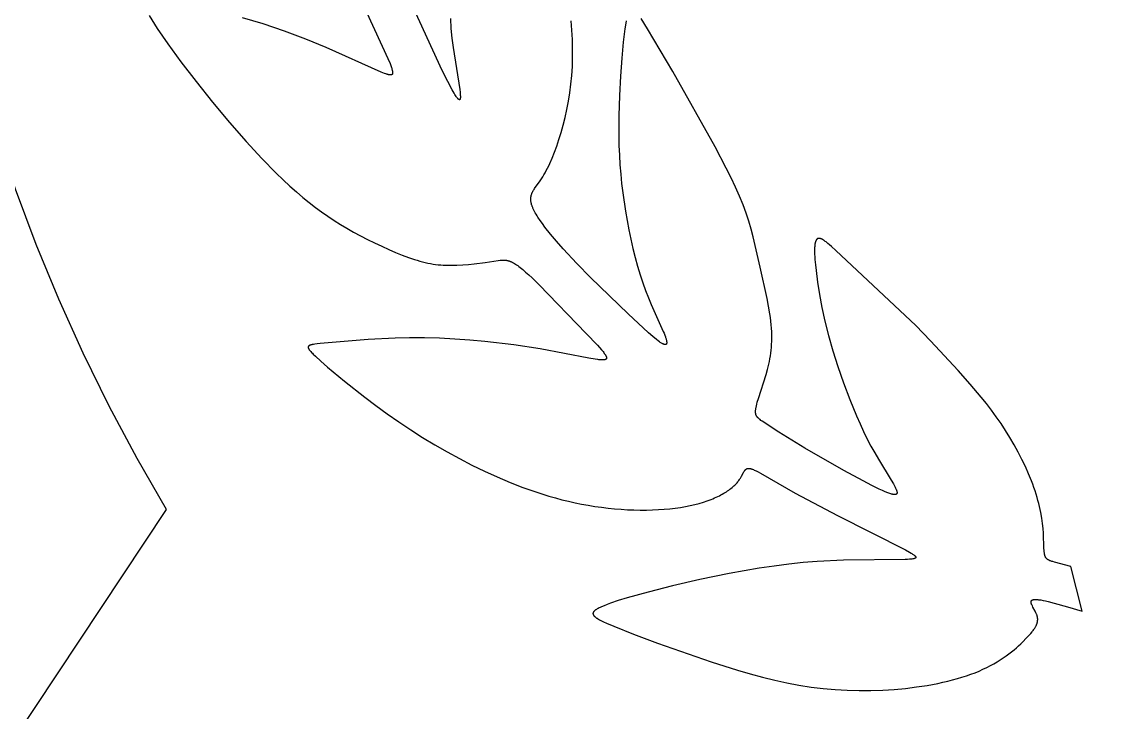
# Model space of a CAD drawing. Extents: x 6637 to 7139, y -93 to 119.
# Drawn here: x 6937.3 to 6990.7, y -54.3 to -20.5 of the extents above; entities that cross this region are included whole.
import ezdxf

# ---------------------------------------------------------------- set-up
doc = ezdxf.new("R2010")
doc.units = 0
doc.header["$MEASUREMENT"] = 0
doc.layers.add('MAKE2D$VISIBLE$CURVES', color=7, linetype='CONTINUOUS')

msp = doc.modelspace()

# ---------------------------------------------------------------- linework, layer by layer
at = {"layer": 'MAKE2D$VISIBLE$CURVES', "color": 7}
for points in [[(7009.298, -28.578), (6987.595, -81.597), (6985.098, -80.53), (6982.634, -79.388), (6980.206, -78.172), (6977.815, -76.884), (6975.465, -75.524), (6949.646, -92.588), (6938.469, -81.353), (6927.262, -70.146), (6944.389, -44.378), (6942.945, -41.863), (6941.582, -39.303), (6940.303, -36.7), (6939.108, -34.057), (6937.999, -31.378), (6936.977, -28.663), (6936.043, -25.918), (6935.197, -23.143), (6934.442, -20.343), (6904.101, -14.231), (6904.101, 1.617), (6904.06, 17.465)], [(6953.468, -18.368), (6955.247, -22.261), (6955.349, -22.506), (6955.388, -22.609), (6955.42, -22.699), (6955.433, -22.739), (6955.445, -22.777), (6955.455, -22.812), (6955.463, -22.844), (6955.466, -22.859), (6955.469, -22.873), (6955.472, -22.887), (6955.474, -22.9), (6955.475, -22.913), (6955.477, -22.925), (6955.478, -22.936), (6955.478, -22.947), (6955.478, -22.952), (6955.478, -22.957), (6955.478, -22.962), (6955.478, -22.967), (6955.478, -22.972), (6955.477, -22.976), (6955.477, -22.98), (6955.476, -22.985), (6955.476, -22.989), (6955.475, -22.993), (6955.474, -22.997), (6955.473, -23), (6955.472, -23.004), (6955.471, -23.008), (6955.47, -23.009), (6955.47, -23.011), (6955.469, -23.013), (6955.468, -23.014), (6955.468, -23.016), (6955.467, -23.017), (6955.466, -23.019), (6955.465, -23.02), (6955.465, -23.022), (6955.464, -23.023), (6955.463, -23.025), (6955.462, -23.026), (6955.461, -23.027), (6955.46, -23.029), (6955.459, -23.03), (6955.458, -23.031), (6955.457, -23.033), (6955.456, -23.034), (6955.455, -23.035), (6955.454, -23.036), (6955.453, -23.037), (6955.452, -23.038), (6955.451, -23.04), (6955.45, -23.041), (6955.449, -23.042), (6955.448, -23.043), (6955.447, -23.044), (6955.445, -23.045), (6955.444, -23.046), (6955.443, -23.046), (6955.442, -23.047), (6955.44, -23.048), (6955.439, -23.049), (6955.438, -23.05), (6955.436, -23.051), (6955.435, -23.051), (6955.434, -23.052), (6955.432, -23.053), (6955.431, -23.054), (6955.429, -23.054), (6955.428, -23.055), (6955.426, -23.056), (6955.423, -23.057), (6955.42, -23.058), (6955.417, -23.059), (6955.414, -23.06), (6955.41, -23.061), (6955.407, -23.061), (6955.403, -23.062), (6955.399, -23.063), (6955.396, -23.063), (6955.392, -23.064), (6955.388, -23.064), (6955.384, -23.064), (6955.38, -23.064), (6955.376, -23.065), (6955.372, -23.065), (6955.363, -23.065), (6955.354, -23.064), (6955.345, -23.064), (6955.335, -23.063), (6955.326, -23.061), (6955.315, -23.06), (6955.305, -23.058), (6955.294, -23.056), (6955.282, -23.053), (6955.258, -23.048), (6955.233, -23.041), (6955.206, -23.033), (6955.177, -23.024), (6955.146, -23.013), (6955.079, -22.989), (6955.005, -22.959), (6954.922, -22.925), (6952.226, -21.723), (6951.218, -21.309), (6950.171, -20.914), (6949.648, -20.734), (6949.13, -20.567), (6948.117, -20.266)], [(6958.31, -20.306), (6958.339, -20.786), (6958.384, -21.261), (6958.441, -21.725), (6958.767, -23.783), (6958.783, -23.906), (6958.794, -24.014), (6958.797, -24.062), (6958.799, -24.105), (6958.8, -24.126), (6958.8, -24.145), (6958.8, -24.163), (6958.799, -24.18), (6958.798, -24.195), (6958.797, -24.203), (6958.796, -24.21), (6958.795, -24.217), (6958.794, -24.223), (6958.793, -24.229), (6958.792, -24.235), (6958.79, -24.24), (6958.789, -24.243), (6958.789, -24.246), (6958.788, -24.248), (6958.787, -24.25), (6958.786, -24.253), (6958.785, -24.255), (6958.784, -24.257), (6958.783, -24.259), (6958.782, -24.261), (6958.781, -24.263), (6958.78, -24.265), (6958.779, -24.266), (6958.778, -24.268), (6958.777, -24.27), (6958.776, -24.271), (6958.774, -24.272), (6958.773, -24.274), (6958.772, -24.275), (6958.77, -24.276), (6958.769, -24.277), (6958.768, -24.278), (6958.766, -24.279), (6958.765, -24.279), (6958.763, -24.28), (6958.762, -24.281), (6958.76, -24.281), (6958.759, -24.281), (6958.757, -24.282), (6958.755, -24.282), (6958.754, -24.282), (6958.752, -24.282), (6958.75, -24.282), (6958.748, -24.282), (6958.746, -24.281), (6958.745, -24.281), (6958.743, -24.281), (6958.741, -24.28), (6958.739, -24.279), (6958.737, -24.279), (6958.735, -24.278), (6958.733, -24.277), (6958.73, -24.276), (6958.728, -24.275), (6958.726, -24.273), (6958.724, -24.272), (6958.722, -24.271), (6958.719, -24.269), (6958.717, -24.267), (6958.715, -24.266), (6958.712, -24.264), (6958.707, -24.26), (6958.702, -24.256), (6958.697, -24.251), (6958.691, -24.246), (6958.686, -24.24), (6958.68, -24.234), (6958.674, -24.228), (6958.668, -24.221), (6958.655, -24.206), (6958.642, -24.189), (6958.628, -24.17), (6958.613, -24.15), (6958.598, -24.128), (6958.565, -24.079), (6958.529, -24.021), (6958.49, -23.957), (6958.402, -23.803), (6958.187, -23.395), (6957.913, -22.843), (6956.353, -19.471)], [(6943.535, -20.154), (6943.936, -20.782), (6944.457, -21.546), (6945.093, -22.426), (6945.834, -23.394), (6946.643, -24.403), (6947.478, -25.401), (6948.294, -26.335), (6949.058, -27.162), (6949.77, -27.886), (6950.109, -28.212), (6950.44, -28.517), (6950.762, -28.803), (6951.077, -29.071), (6951.386, -29.322), (6951.691, -29.558), (6951.995, -29.782), (6952.299, -29.994), (6952.606, -30.197), (6952.918, -30.393), (6953.236, -30.583), (6953.564, -30.768), (6953.901, -30.951), (6954.246, -31.129), (6954.595, -31.301), (6954.943, -31.466), (6955.286, -31.621), (6955.622, -31.765), (6955.945, -31.895), (6956.253, -32.01), (6956.543, -32.109), (6956.681, -32.153), (6956.817, -32.192), (6956.949, -32.228), (6957.079, -32.26), (6957.207, -32.288), (6957.334, -32.313), (6957.459, -32.335), (6957.585, -32.353), (6957.711, -32.368), (6957.837, -32.38), (6957.964, -32.389), (6958.093, -32.395), (6958.224, -32.399), (6958.358, -32.399), (6958.634, -32.394), (6958.918, -32.379), (6959.203, -32.357), (6959.485, -32.33), (6960.018, -32.265), (6960.66, -32.166), (6960.746, -32.154), (6960.787, -32.149), (6960.828, -32.146), (6960.868, -32.143), (6960.888, -32.143), (6960.907, -32.142), (6960.927, -32.142), (6960.947, -32.143), (6960.966, -32.144), (6960.986, -32.145), (6961.006, -32.147), (6961.025, -32.149), (6961.045, -32.151), (6961.065, -32.154), (6961.085, -32.158), (6961.105, -32.162), (6961.125, -32.167), (6961.145, -32.172), (6961.166, -32.178), (6961.187, -32.184), (6961.207, -32.191), (6961.229, -32.198), (6961.25, -32.207), (6961.272, -32.215), (6961.294, -32.225), (6961.316, -32.235), (6961.339, -32.246), (6961.362, -32.258), (6961.385, -32.27), (6961.409, -32.283), (6961.458, -32.311), (6961.508, -32.343), (6961.561, -32.378), (6961.616, -32.416), (6961.673, -32.458), (6961.733, -32.504), (6961.86, -32.607), (6962, -32.727), (6962.152, -32.864), (6962.316, -33.017), (6962.672, -33.361), (6964.974, -35.744), (6965.521, -36.321), (6965.718, -36.539), (6965.797, -36.632), (6965.831, -36.675), (6965.861, -36.715), (6965.888, -36.753), (6965.9, -36.77), (6965.911, -36.788), (6965.921, -36.804), (6965.93, -36.82), (6965.939, -36.836), (6965.942, -36.843), (6965.946, -36.85), (6965.949, -36.857), (6965.952, -36.864), (6965.955, -36.871), (6965.958, -36.878), (6965.96, -36.885), (6965.962, -36.891), (6965.964, -36.897), (6965.966, -36.903), (6965.967, -36.909), (6965.968, -36.912), (6965.968, -36.915), (6965.969, -36.918), (6965.969, -36.921), (6965.97, -36.924), (6965.97, -36.927), (6965.97, -36.929), (6965.97, -36.932), (6965.97, -36.935), (6965.971, -36.937), (6965.971, -36.94), (6965.97, -36.942), (6965.97, -36.945), (6965.97, -36.947), (6965.97, -36.95), (6965.97, -36.952), (6965.969, -36.955), (6965.969, -36.957), (6965.968, -36.959), (6965.968, -36.961), (6965.967, -36.964), (6965.966, -36.966), (6965.966, -36.968), (6965.965, -36.97), (6965.964, -36.972), (6965.963, -36.974), (6965.962, -36.976), (6965.961, -36.978), (6965.96, -36.98), (6965.959, -36.982), (6965.957, -36.984), (6965.956, -36.986), (6965.955, -36.988), (6965.953, -36.99), (6965.952, -36.991), (6965.95, -36.993), (6965.948, -36.995), (6965.947, -36.997), (6965.945, -36.998), (6965.943, -37), (6965.941, -37.001), (6965.939, -37.003), (6965.937, -37.004), (6965.935, -37.006), (6965.933, -37.007), (6965.931, -37.009), (6965.928, -37.01), (6965.926, -37.011), (6965.923, -37.013), (6965.921, -37.014), (6965.918, -37.015), (6965.916, -37.016), (6965.913, -37.017), (6965.91, -37.019), (6965.908, -37.02), (6965.905, -37.021), (6965.899, -37.023), (6965.892, -37.025), (6965.886, -37.027), (6965.879, -37.028), (6965.872, -37.03), (6965.865, -37.031), (6965.857, -37.033), (6965.849, -37.034), (6965.841, -37.035), (6965.824, -37.037), (6965.806, -37.038), (6965.787, -37.039), (6965.766, -37.039), (6965.745, -37.039), (6965.722, -37.038), (6965.699, -37.037), (6965.649, -37.034), (6965.594, -37.029), (6965.536, -37.022), (6965.406, -37.004), (6965.1, -36.952), (6962.714, -36.499), (6961.423, -36.303), (6960.007, -36.135), (6959.27, -36.068), (6958.525, -36.014), (6957.778, -35.976), (6957.036, -35.956), (6956.308, -35.956), (6955.601, -35.972), (6954.283, -36.04), (6951.916, -36.239), (6951.777, -36.253), (6951.657, -36.267), (6951.604, -36.274), (6951.556, -36.283), (6951.534, -36.287), (6951.513, -36.291), (6951.493, -36.296), (6951.474, -36.301), (6951.456, -36.306), (6951.448, -36.309), (6951.44, -36.312), (6951.432, -36.314), (6951.425, -36.317), (6951.418, -36.32), (6951.411, -36.323), (6951.405, -36.326), (6951.398, -36.329), (6951.392, -36.333), (6951.387, -36.336), (6951.384, -36.338), (6951.381, -36.339), (6951.379, -36.341), (6951.376, -36.343), (6951.374, -36.345), (6951.372, -36.346), (6951.369, -36.348), (6951.367, -36.35), (6951.365, -36.352), (6951.363, -36.354), (6951.361, -36.356), (6951.359, -36.358), (6951.357, -36.36), (6951.356, -36.362), (6951.354, -36.364), (6951.352, -36.366), (6951.351, -36.368), (6951.349, -36.37), (6951.348, -36.372), (6951.347, -36.374), (6951.345, -36.376), (6951.344, -36.378), (6951.343, -36.38), (6951.342, -36.383), (6951.341, -36.385), (6951.34, -36.387), (6951.339, -36.39), (6951.339, -36.392), (6951.338, -36.394), (6951.338, -36.397), (6951.337, -36.399), (6951.337, -36.401), (6951.336, -36.404), (6951.336, -36.406), (6951.336, -36.409), (6951.336, -36.412), (6951.336, -36.414), (6951.336, -36.417), (6951.336, -36.419), (6951.336, -36.422), (6951.336, -36.425), (6951.336, -36.428), (6951.337, -36.43), (6951.337, -36.433), (6951.338, -36.436), (6951.338, -36.439), (6951.339, -36.442), (6951.34, -36.445), (6951.341, -36.448), (6951.342, -36.451), (6951.342, -36.454), (6951.344, -36.457), (6951.346, -36.463), (6951.348, -36.469), (6951.351, -36.476), (6951.354, -36.482), (6951.358, -36.489), (6951.362, -36.496), (6951.366, -36.503), (6951.37, -36.51), (6951.375, -36.518), (6951.38, -36.525), (6951.39, -36.541), (6951.402, -36.557), (6951.415, -36.574), (6951.43, -36.591), (6951.462, -36.628), (6951.498, -36.668), (6951.54, -36.711), (6951.586, -36.757), (6951.691, -36.858), (6951.957, -37.102), (6952.289, -37.393), (6953.117, -38.085), (6954.114, -38.869), (6954.655, -39.275), (6955.214, -39.68), (6955.784, -40.076), (6956.363, -40.461), (6956.95, -40.834), (6957.546, -41.195), (6958.148, -41.542), (6958.756, -41.874), (6959.37, -42.192), (6959.989, -42.493), (6960.612, -42.776), (6961.239, -43.041), (6961.87, -43.286), (6962.504, -43.51), (6963.142, -43.711), (6963.461, -43.803), (6963.782, -43.889), (6964.103, -43.968), (6964.425, -44.041), (6964.748, -44.107), (6965.072, -44.166), (6965.395, -44.219), (6965.719, -44.264), (6966.042, -44.303), (6966.363, -44.335), (6966.683, -44.36), (6966.999, -44.379), (6967.311, -44.391), (6967.619, -44.397), (6967.922, -44.397), (6968.219, -44.391), (6968.51, -44.378), (6968.793, -44.36), (6969.068, -44.335), (6969.334, -44.305), (6969.591, -44.269), (6969.838, -44.227), (6970.074, -44.18), (6970.3, -44.128), (6970.514, -44.071), (6970.718, -44.01), (6970.911, -43.945), (6971.093, -43.877), (6971.18, -43.841), (6971.264, -43.805), (6971.346, -43.769), (6971.425, -43.731), (6971.502, -43.693), (6971.576, -43.655), (6971.647, -43.616), (6971.716, -43.577), (6971.782, -43.538), (6971.845, -43.498), (6971.906, -43.458), (6971.964, -43.418), (6972.019, -43.378), (6972.072, -43.337), (6972.123, -43.297), (6972.17, -43.257), (6972.216, -43.217), (6972.258, -43.177), (6972.298, -43.137), (6972.336, -43.097), (6972.37, -43.058), (6972.403, -43.019), (6972.433, -42.981), (6972.461, -42.943), (6972.487, -42.905), (6972.512, -42.868), (6972.534, -42.832), (6972.555, -42.797), (6972.594, -42.729), (6972.687, -42.552), (6972.701, -42.526), (6972.715, -42.503), (6972.722, -42.491), (6972.73, -42.481), (6972.737, -42.47), (6972.744, -42.46), (6972.751, -42.45), (6972.759, -42.441), (6972.767, -42.432), (6972.77, -42.428), (6972.774, -42.424), (6972.778, -42.42), (6972.782, -42.416), (6972.786, -42.412), (6972.79, -42.408), (6972.795, -42.405), (6972.799, -42.401), (6972.803, -42.398), (6972.808, -42.395), (6972.812, -42.392), (6972.816, -42.389), (6972.821, -42.386), (6972.826, -42.383), (6972.83, -42.38), (6972.835, -42.378), (6972.84, -42.376), (6972.845, -42.373), (6972.85, -42.371), (6972.855, -42.369), (6972.86, -42.368), (6972.865, -42.366), (6972.871, -42.364), (6972.876, -42.363), (6972.882, -42.362), (6972.887, -42.36), (6972.893, -42.359), (6972.899, -42.358), (6972.905, -42.358), (6972.911, -42.357), (6972.917, -42.357), (6972.923, -42.356), (6972.93, -42.356), (6972.936, -42.356), (6972.943, -42.356), (6972.95, -42.356), (6972.956, -42.357), (6972.963, -42.357), (6972.971, -42.358), (6972.978, -42.359), (6972.985, -42.36), (6972.993, -42.361), (6973.008, -42.364), (6973.024, -42.367), (6973.041, -42.371), (6973.058, -42.376), (6973.076, -42.381), (6973.094, -42.387), (6973.113, -42.393), (6973.132, -42.4), (6973.173, -42.416), (6973.216, -42.434), (6973.261, -42.454), (6973.309, -42.476), (6973.411, -42.527), (6973.523, -42.586), (6975.227, -43.562), (6977.289, -44.662), (6980.629, -46.355), (6980.831, -46.465), (6980.912, -46.512), (6980.948, -46.535), (6980.981, -46.556), (6981.011, -46.576), (6981.038, -46.595), (6981.05, -46.604), (6981.062, -46.613), (6981.072, -46.622), (6981.082, -46.63), (6981.091, -46.638), (6981.099, -46.646), (6981.103, -46.65), (6981.107, -46.654), (6981.11, -46.658), (6981.114, -46.662), (6981.117, -46.665), (6981.12, -46.669), (6981.122, -46.673), (6981.125, -46.676), (6981.127, -46.68), (6981.129, -46.683), (6981.13, -46.685), (6981.131, -46.686), (6981.132, -46.688), (6981.133, -46.69), (6981.134, -46.691), (6981.135, -46.693), (6981.135, -46.695), (6981.136, -46.696), (6981.137, -46.698), (6981.137, -46.699), (6981.138, -46.701), (6981.138, -46.702), (6981.138, -46.704), (6981.139, -46.705), (6981.139, -46.707), (6981.139, -46.709), (6981.14, -46.71), (6981.14, -46.711), (6981.14, -46.713), (6981.14, -46.714), (6981.14, -46.716), (6981.14, -46.717), (6981.14, -46.719), (6981.14, -46.72), (6981.14, -46.721), (6981.139, -46.723), (6981.139, -46.724), (6981.139, -46.726), (6981.138, -46.727), (6981.138, -46.728), (6981.138, -46.73), (6981.137, -46.731), (6981.136, -46.732), (6981.136, -46.733), (6981.135, -46.735), (6981.134, -46.736), (6981.134, -46.737), (6981.133, -46.738), (6981.132, -46.74), (6981.131, -46.741), (6981.13, -46.742), (6981.129, -46.743), (6981.128, -46.745), (6981.127, -46.746), (6981.126, -46.747), (6981.125, -46.748), (6981.123, -46.749), (6981.122, -46.75), (6981.121, -46.751), (6981.119, -46.753), (6981.118, -46.754), (6981.116, -46.755), (6981.115, -46.756), (6981.113, -46.757), (6981.111, -46.758), (6981.11, -46.759), (6981.106, -46.761), (6981.102, -46.763), (6981.098, -46.765), (6981.094, -46.767), (6981.09, -46.769), (6981.085, -46.771), (6981.08, -46.773), (6981.075, -46.774), (6981.07, -46.776), (6981.065, -46.778), (6981.053, -46.781), (6981.041, -46.784), (6981.028, -46.787), (6981.014, -46.79), (6981, -46.793), (6980.984, -46.796), (6980.951, -46.801), (6980.914, -46.805), (6980.873, -46.809), (6980.83, -46.812), (6980.732, -46.818), (6980.621, -46.823), (6977.588, -46.857), (6976.304, -46.922), (6975.619, -46.977), (6974.912, -47.049), (6974.188, -47.141), (6973.455, -47.25), (6971.984, -47.511), (6970.551, -47.808), (6969.207, -48.118), (6968.003, -48.421), (6966.976, -48.706), (6966.541, -48.84), (6966.165, -48.967), (6966, -49.027), (6965.852, -49.086), (6965.72, -49.142), (6965.661, -49.169), (6965.606, -49.196), (6965.556, -49.222), (6965.51, -49.247), (6965.489, -49.26), (6965.469, -49.272), (6965.45, -49.284), (6965.432, -49.297), (6965.415, -49.309), (6965.4, -49.321), (6965.393, -49.327), (6965.386, -49.333), (6965.379, -49.339), (6965.373, -49.345), (6965.366, -49.351), (6965.361, -49.357), (6965.355, -49.363), (6965.35, -49.369), (6965.345, -49.375), (6965.34, -49.38), (6965.336, -49.386), (6965.332, -49.392), (6965.328, -49.398), (6965.326, -49.401), (6965.324, -49.404), (6965.323, -49.407), (6965.321, -49.41), (6965.319, -49.413), (6965.318, -49.416), (6965.317, -49.419), (6965.315, -49.422), (6965.314, -49.425), (6965.313, -49.428), (6965.312, -49.43), (6965.311, -49.433), (6965.31, -49.436), (6965.309, -49.439), (6965.308, -49.442), (6965.308, -49.445), (6965.307, -49.448), (6965.306, -49.451), (6965.306, -49.454), (6965.306, -49.457), (6965.305, -49.46), (6965.305, -49.463), (6965.305, -49.466), (6965.305, -49.469), (6965.305, -49.472), (6965.305, -49.475), (6965.305, -49.478), (6965.305, -49.481), (6965.305, -49.484), (6965.306, -49.487), (6965.306, -49.49), (6965.306, -49.493), (6965.307, -49.496), (6965.308, -49.499), (6965.308, -49.502), (6965.309, -49.505), (6965.31, -49.508), (6965.311, -49.511), (6965.312, -49.514), (6965.313, -49.517), (6965.314, -49.52), (6965.315, -49.523), (6965.317, -49.526), (6965.318, -49.529), (6965.319, -49.532), (6965.321, -49.535), (6965.322, -49.538), (6965.324, -49.541), (6965.328, -49.547), (6965.331, -49.553), (6965.336, -49.56), (6965.34, -49.566), (6965.345, -49.572), (6965.35, -49.578), (6965.355, -49.585), (6965.361, -49.591), (6965.367, -49.597), (6965.373, -49.604), (6965.38, -49.61), (6965.386, -49.617), (6965.394, -49.623), (6965.409, -49.636), (6965.425, -49.649), (6965.443, -49.663), (6965.462, -49.676), (6965.482, -49.69), (6965.503, -49.704), (6965.525, -49.718), (6965.574, -49.747), (6965.628, -49.777), (6965.686, -49.808), (6965.818, -49.873), (6965.97, -49.943), (6966.333, -50.098), (6967.288, -50.478), (6968.468, -50.921), (6971.109, -51.842), (6972.39, -52.248), (6973.01, -52.429), (6973.619, -52.594), (6974.22, -52.743), (6974.815, -52.873), (6975.407, -52.985), (6975.998, -53.077), (6976.59, -53.149), (6977.182, -53.202), (6977.772, -53.235), (6978.359, -53.249), (6978.94, -53.246), (6979.514, -53.227), (6980.079, -53.19), (6980.634, -53.139), (6981.176, -53.072), (6981.703, -52.991), (6982.214, -52.896), (6982.462, -52.842), (6982.705, -52.785), (6982.943, -52.725), (6983.175, -52.661), (6983.402, -52.594), (6983.622, -52.523), (6983.835, -52.449), (6984.042, -52.371), (6984.241, -52.29), (6984.433, -52.205), (6984.618, -52.117), (6984.795, -52.026), (6984.964, -51.932), (6985.127, -51.837), (6985.282, -51.739), (6985.43, -51.641), (6985.571, -51.542), (6985.706, -51.442), (6985.834, -51.342), (6985.955, -51.243), (6986.07, -51.145), (6986.179, -51.048), (6986.282, -50.953), (6986.379, -50.861), (6986.555, -50.684), (6986.709, -50.52), (6986.777, -50.443), (6986.84, -50.369), (6986.868, -50.332), (6986.896, -50.296), (6986.922, -50.261), (6986.946, -50.226), (6986.969, -50.192), (6986.99, -50.158), (6987.009, -50.124), (6987.027, -50.09), (6987.036, -50.074), (6987.044, -50.057), (6987.051, -50.041), (6987.058, -50.024), (6987.065, -50.008), (6987.072, -49.992), (6987.077, -49.975), (6987.083, -49.959), (6987.088, -49.943), (6987.093, -49.927), (6987.097, -49.911), (6987.101, -49.894), (6987.104, -49.878), (6987.107, -49.862), (6987.109, -49.846), (6987.111, -49.83), (6987.113, -49.814), (6987.114, -49.797), (6987.115, -49.781), (6987.115, -49.765), (6987.115, -49.749), (6987.115, -49.732), (6987.114, -49.716), (6987.112, -49.7), (6987.11, -49.683), (6987.108, -49.667), (6987.105, -49.65), (6987.102, -49.634), (6987.098, -49.617), (6987.094, -49.6), (6987.089, -49.584), (6987.084, -49.567), (6987.078, -49.55), (6987.072, -49.533), (6987.066, -49.515), (6987.059, -49.498), (6987.044, -49.464), (6987.029, -49.429), (6987.012, -49.395), (6986.994, -49.36), (6986.885, -49.16), (6986.853, -49.098), (6986.838, -49.068), (6986.825, -49.04), (6986.82, -49.026), (6986.814, -49.012), (6986.809, -48.999), (6986.805, -48.985), (6986.801, -48.973), (6986.799, -48.966), (6986.797, -48.96), (6986.796, -48.954), (6986.795, -48.948), (6986.793, -48.942), (6986.792, -48.936), (6986.792, -48.93), (6986.791, -48.924), (6986.79, -48.919), (6986.79, -48.913), (6986.79, -48.908), (6986.79, -48.902), (6986.79, -48.9), (6986.79, -48.897), (6986.79, -48.895), (6986.79, -48.892), (6986.791, -48.89), (6986.791, -48.887), (6986.791, -48.885), (6986.792, -48.882), (6986.792, -48.88), (6986.793, -48.877), (6986.793, -48.875), (6986.794, -48.872), (6986.794, -48.87), (6986.795, -48.868), (6986.796, -48.866), (6986.797, -48.863), (6986.797, -48.861), (6986.798, -48.859), (6986.799, -48.857), (6986.8, -48.855), (6986.801, -48.852), (6986.802, -48.85), (6986.804, -48.848), (6986.805, -48.846), (6986.806, -48.844), (6986.807, -48.842), (6986.809, -48.84), (6986.81, -48.838), (6986.812, -48.836), (6986.813, -48.835), (6986.815, -48.833), (6986.817, -48.831), (6986.818, -48.829), (6986.82, -48.827), (6986.822, -48.826), (6986.824, -48.824), (6986.826, -48.822), (6986.828, -48.821), (6986.83, -48.819), (6986.832, -48.818), (6986.834, -48.816), (6986.837, -48.814), (6986.839, -48.813), (6986.842, -48.812), (6986.844, -48.81), (6986.847, -48.809), (6986.849, -48.807), (6986.852, -48.806), (6986.855, -48.805), (6986.857, -48.804), (6986.86, -48.802), (6986.863, -48.801), (6986.869, -48.799), (6986.876, -48.797), (6986.882, -48.795), (6986.889, -48.793), (6986.896, -48.791), (6986.904, -48.789), (6986.912, -48.788), (6986.92, -48.787), (6986.928, -48.785), (6986.937, -48.784), (6986.946, -48.783), (6986.955, -48.783), (6986.974, -48.782), (6986.995, -48.781), (6987.013, -48.781), (6987.032, -48.782), (6987.072, -48.784), (6987.116, -48.788), (6987.162, -48.793), (6987.212, -48.799), (6987.265, -48.807), (6987.378, -48.828), (6987.502, -48.853), (6987.636, -48.883), (6987.927, -48.955), (6988.585, -49.139), (6989.293, -49.356), (6988.735, -47.163), (6987.941, -46.953), (6987.855, -46.928), (6987.817, -46.915), (6987.781, -46.903), (6987.748, -46.891), (6987.717, -46.879), (6987.688, -46.866), (6987.675, -46.86), (6987.662, -46.854), (6987.65, -46.847), (6987.638, -46.841), (6987.626, -46.834), (6987.616, -46.828), (6987.605, -46.821), (6987.595, -46.814), (6987.586, -46.807), (6987.577, -46.8), (6987.568, -46.792), (6987.564, -46.788), (6987.56, -46.785), (6987.556, -46.781), (6987.552, -46.777), (6987.548, -46.773), (6987.544, -46.769), (6987.541, -46.765), (6987.537, -46.761), (6987.534, -46.757), (6987.53, -46.753), (6987.527, -46.748), (6987.524, -46.744), (6987.521, -46.74), (6987.518, -46.735), (6987.515, -46.731), (6987.512, -46.726), (6987.506, -46.717), (6987.501, -46.707), (6987.496, -46.697), (6987.491, -46.687), (6987.487, -46.677), (6987.482, -46.666), (6987.478, -46.655), (6987.474, -46.643), (6987.471, -46.631), (6987.467, -46.619), (6987.464, -46.607), (6987.46, -46.594), (6987.457, -46.581), (6987.452, -46.554), (6987.447, -46.525), (6987.442, -46.495), (6987.438, -46.464), (6987.435, -46.432), (6987.429, -46.363), (6987.425, -46.289), (6987.398, -45.535), (6987.381, -45.304), (6987.354, -45.057), (6987.317, -44.795), (6987.268, -44.519), (6987.206, -44.23), (6987.17, -44.081), (6987.13, -43.929), (6987.087, -43.774), (6987.04, -43.616), (6986.989, -43.455), (6986.934, -43.292), (6986.875, -43.126), (6986.811, -42.958), (6986.671, -42.616), (6986.515, -42.266), (6986.344, -41.912), (6986.159, -41.556), (6985.962, -41.2), (6985.756, -40.847), (6985.54, -40.499), (6985.317, -40.158), (6985.087, -39.826), (6984.85, -39.502), (6984.605, -39.181), (6984.351, -38.862), (6983.808, -38.218), (6983.213, -37.548), (6981.859, -36.101), (6981.131, -35.357), (6977.214, -31.676), (6977.005, -31.483), (6976.91, -31.398), (6976.82, -31.322), (6976.737, -31.255), (6976.697, -31.225), (6976.659, -31.198), (6976.623, -31.173), (6976.605, -31.162), (6976.588, -31.151), (6976.571, -31.141), (6976.554, -31.132), (6976.538, -31.123), (6976.522, -31.115), (6976.507, -31.108), (6976.492, -31.101), (6976.484, -31.098), (6976.477, -31.096), (6976.47, -31.093), (6976.463, -31.091), (6976.456, -31.088), (6976.449, -31.086), (6976.442, -31.084), (6976.435, -31.083), (6976.428, -31.081), (6976.422, -31.08), (6976.415, -31.079), (6976.409, -31.078), (6976.403, -31.078), (6976.396, -31.077), (6976.39, -31.077), (6976.384, -31.077), (6976.378, -31.077), (6976.376, -31.077), (6976.373, -31.077), (6976.37, -31.078), (6976.367, -31.078), (6976.364, -31.078), (6976.361, -31.079), (6976.358, -31.079), (6976.356, -31.08), (6976.353, -31.08), (6976.35, -31.081), (6976.348, -31.081), (6976.345, -31.082), (6976.342, -31.083), (6976.34, -31.084), (6976.337, -31.085), (6976.334, -31.085), (6976.332, -31.086), (6976.329, -31.088), (6976.327, -31.089), (6976.324, -31.09), (6976.322, -31.091), (6976.319, -31.092), (6976.317, -31.094), (6976.315, -31.095), (6976.312, -31.096), (6976.31, -31.098), (6976.308, -31.099), (6976.305, -31.101), (6976.303, -31.102), (6976.301, -31.104), (6976.299, -31.106), (6976.296, -31.108), (6976.294, -31.11), (6976.292, -31.111), (6976.29, -31.113), (6976.288, -31.115), (6976.286, -31.117), (6976.284, -31.119), (6976.279, -31.124), (6976.276, -31.128), (6976.272, -31.133), (6976.268, -31.138), (6976.264, -31.143), (6976.26, -31.149), (6976.257, -31.154), (6976.253, -31.16), (6976.25, -31.166), (6976.247, -31.172), (6976.243, -31.178), (6976.24, -31.185), (6976.237, -31.191), (6976.234, -31.198), (6976.231, -31.205), (6976.228, -31.213), (6976.223, -31.228), (6976.218, -31.243), (6976.213, -31.26), (6976.208, -31.277), (6976.204, -31.294), (6976.2, -31.313), (6976.196, -31.332), (6976.193, -31.352), (6976.187, -31.393), (6976.182, -31.436), (6976.178, -31.482), (6976.175, -31.53), (6976.173, -31.58), (6976.172, -31.633), (6976.172, -31.742), (6976.176, -31.859), (6976.182, -31.982), (6976.191, -32.109), (6976.215, -32.377), (6976.245, -32.656), (6976.318, -33.231), (6976.411, -33.832), (6976.529, -34.464), (6976.676, -35.134), (6976.857, -35.844), (6977.071, -36.59), (6977.317, -37.366), (6977.594, -38.164), (6977.9, -38.975), (6978.23, -39.777), (6978.403, -40.168), (6978.579, -40.549), (6978.758, -40.916), (6978.939, -41.266), (6979.122, -41.597), (6979.303, -41.908), (6979.929, -42.925), (6980.043, -43.117), (6980.09, -43.203), (6980.131, -43.282), (6980.149, -43.319), (6980.165, -43.354), (6980.179, -43.387), (6980.186, -43.403), (6980.191, -43.419), (6980.197, -43.434), (6980.201, -43.448), (6980.205, -43.462), (6980.209, -43.476), (6980.212, -43.489), (6980.213, -43.495), (6980.214, -43.501), (6980.215, -43.507), (6980.216, -43.513), (6980.217, -43.519), (6980.217, -43.525), (6980.218, -43.53), (6980.218, -43.536), (6980.218, -43.541), (6980.218, -43.546), (6980.218, -43.551), (6980.217, -43.554), (6980.217, -43.556), (6980.217, -43.559), (6980.216, -43.561), (6980.216, -43.563), (6980.216, -43.566), (6980.215, -43.568), (6980.215, -43.57), (6980.214, -43.572), (6980.214, -43.574), (6980.213, -43.576), (6980.212, -43.579), (6980.212, -43.581), (6980.211, -43.583), (6980.21, -43.585), (6980.209, -43.587), (6980.209, -43.589), (6980.208, -43.59), (6980.207, -43.592), (6980.206, -43.594), (6980.205, -43.596), (6980.204, -43.598), (6980.202, -43.599), (6980.201, -43.601), (6980.2, -43.603), (6980.199, -43.604), (6980.197, -43.606), (6980.196, -43.607), (6980.195, -43.609), (6980.193, -43.61), (6980.192, -43.612), (6980.19, -43.613), (6980.189, -43.614), (6980.187, -43.616), (6980.185, -43.617), (6980.184, -43.618), (6980.182, -43.62), (6980.18, -43.621), (6980.178, -43.622), (6980.176, -43.623), (6980.174, -43.624), (6980.172, -43.625), (6980.17, -43.626), (6980.168, -43.627), (6980.166, -43.628), (6980.164, -43.629), (6980.162, -43.63), (6980.159, -43.63), (6980.157, -43.631), (6980.155, -43.632), (6980.152, -43.633), (6980.15, -43.633), (6980.147, -43.634), (6980.144, -43.635), (6980.139, -43.636), (6980.134, -43.636), (6980.128, -43.637), (6980.122, -43.638), (6980.116, -43.638), (6980.11, -43.639), (6980.103, -43.639), (6980.096, -43.639), (6980.089, -43.639), (6980.082, -43.638), (6980.075, -43.638), (6980.067, -43.637), (6980.051, -43.635), (6980.035, -43.633), (6980.017, -43.63), (6979.999, -43.626), (6979.979, -43.622), (6979.959, -43.617), (6979.938, -43.611), (6979.916, -43.605), (6979.868, -43.59), (6979.817, -43.573), (6979.762, -43.553), (6979.64, -43.504), (6979.501, -43.443), (6979.344, -43.371), (6978.979, -43.191), (6978.557, -42.972), (6977.602, -42.453), (6975.697, -41.359), (6974.421, -40.576), (6973.597, -40.035), (6973.545, -39.999), (6973.497, -39.964), (6973.475, -39.947), (6973.454, -39.93), (6973.434, -39.914), (6973.416, -39.897), (6973.407, -39.888), (6973.398, -39.88), (6973.39, -39.871), (6973.382, -39.863), (6973.374, -39.854), (6973.367, -39.846), (6973.36, -39.837), (6973.353, -39.828), (6973.347, -39.819), (6973.34, -39.81), (6973.334, -39.801), (6973.329, -39.791), (6973.323, -39.782), (6973.318, -39.772), (6973.314, -39.763), (6973.309, -39.753), (6973.305, -39.742), (6973.301, -39.732), (6973.297, -39.722), (6973.294, -39.711), (6973.291, -39.7), (6973.288, -39.689), (6973.286, -39.677), (6973.284, -39.666), (6973.282, -39.654), (6973.28, -39.642), (6973.279, -39.629), (6973.278, -39.617), (6973.277, -39.604), (6973.277, -39.59), (6973.277, -39.577), (6973.277, -39.563), (6973.277, -39.548), (6973.278, -39.534), (6973.28, -39.503), (6973.284, -39.472), (6973.288, -39.438), (6973.294, -39.403), (6973.301, -39.367), (6973.318, -39.289), (6973.339, -39.205), (6973.363, -39.116), (6973.421, -38.923), (6973.792, -37.757), (6973.863, -37.503), (6973.926, -37.245), (6973.954, -37.113), (6973.98, -36.98), (6974.004, -36.844), (6974.024, -36.706), (6974.042, -36.565), (6974.056, -36.422), (6974.067, -36.275), (6974.074, -36.125), (6974.078, -35.971), (6974.077, -35.814), (6974.072, -35.652), (6974.062, -35.486), (6974.048, -35.316), (6974.03, -35.141), (6974.007, -34.963), (6973.981, -34.781), (6973.919, -34.409), (6973.847, -34.029), (6973.511, -32.485), (6973.168, -30.996), (6973.067, -30.621), (6972.953, -30.238), (6972.822, -29.845), (6972.671, -29.438), (6972.498, -29.016), (6972.302, -28.575), (6972.083, -28.115), (6971.842, -27.632), (6971.294, -26.591), (6969.225, -22.904), (6967.986, -20.798), (6967.671, -20.299)], [(6966.933, -20.411), (6966.911, -20.534), (6966.87, -20.808), (6966.792, -21.461), (6966.721, -22.241), (6966.655, -23.125), (6966.602, -24.08), (6966.57, -25.068), (6966.566, -26.052), (6966.577, -26.532), (6966.597, -27.004), (6966.626, -27.469), (6966.663, -27.929), (6966.71, -28.385), (6966.765, -28.839), (6966.899, -29.749), (6967.066, -30.665), (6967.161, -31.121), (6967.264, -31.571), (6967.373, -32.013), (6967.49, -32.443), (6967.614, -32.858), (6967.744, -33.256), (6967.881, -33.633), (6968.02, -33.99), (6968.16, -34.324), (6968.75, -35.636), (6968.79, -35.732), (6968.825, -35.82), (6968.854, -35.902), (6968.867, -35.94), (6968.879, -35.977), (6968.889, -36.011), (6968.898, -36.044), (6968.905, -36.074), (6968.911, -36.103), (6968.914, -36.116), (6968.916, -36.13), (6968.918, -36.142), (6968.919, -36.154), (6968.92, -36.166), (6968.921, -36.177), (6968.921, -36.188), (6968.921, -36.193), (6968.921, -36.198), (6968.92, -36.203), (6968.92, -36.207), (6968.92, -36.212), (6968.919, -36.216), (6968.919, -36.221), (6968.918, -36.225), (6968.917, -36.229), (6968.916, -36.233), (6968.915, -36.237), (6968.914, -36.24), (6968.914, -36.242), (6968.913, -36.244), (6968.912, -36.246), (6968.912, -36.247), (6968.911, -36.249), (6968.91, -36.251), (6968.91, -36.252), (6968.909, -36.254), (6968.908, -36.255), (6968.907, -36.257), (6968.906, -36.258), (6968.905, -36.26), (6968.905, -36.261), (6968.904, -36.262), (6968.903, -36.264), (6968.902, -36.265), (6968.901, -36.266), (6968.9, -36.268), (6968.899, -36.269), (6968.898, -36.27), (6968.897, -36.271), (6968.895, -36.272), (6968.894, -36.273), (6968.893, -36.274), (6968.892, -36.275), (6968.891, -36.276), (6968.89, -36.277), (6968.888, -36.278), (6968.887, -36.279), (6968.886, -36.28), (6968.884, -36.28), (6968.883, -36.281), (6968.881, -36.282), (6968.88, -36.283), (6968.879, -36.283), (6968.877, -36.284), (6968.876, -36.284), (6968.874, -36.285), (6968.873, -36.285), (6968.871, -36.286), (6968.869, -36.286), (6968.868, -36.287), (6968.866, -36.287), (6968.864, -36.287), (6968.863, -36.288), (6968.861, -36.288), (6968.859, -36.288), (6968.857, -36.288), (6968.855, -36.289), (6968.854, -36.289), (6968.852, -36.289), (6968.85, -36.289), (6968.848, -36.289), (6968.846, -36.289), (6968.842, -36.289), (6968.838, -36.288), (6968.834, -36.288), (6968.829, -36.287), (6968.825, -36.287), (6968.82, -36.286), (6968.816, -36.285), (6968.811, -36.284), (6968.806, -36.282), (6968.801, -36.281), (6968.796, -36.279), (6968.791, -36.277), (6968.785, -36.276), (6968.774, -36.271), (6968.763, -36.267), (6968.751, -36.261), (6968.739, -36.255), (6968.726, -36.249), (6968.712, -36.241), (6968.699, -36.234), (6968.67, -36.216), (6968.639, -36.197), (6968.606, -36.175), (6968.572, -36.15), (6968.498, -36.095), (6968.417, -36.031), (6968.237, -35.881), (6968.033, -35.702), (6967.031, -34.773), (6965.178, -32.996), (6964.508, -32.311), (6963.836, -31.587), (6963.516, -31.223), (6963.216, -30.865), (6962.944, -30.521), (6962.821, -30.356), (6962.708, -30.196), (6962.605, -30.043), (6962.559, -29.969), (6962.515, -29.897), (6962.475, -29.827), (6962.438, -29.759), (6962.404, -29.693), (6962.374, -29.63), (6962.36, -29.599), (6962.347, -29.568), (6962.335, -29.539), (6962.324, -29.51), (6962.314, -29.481), (6962.305, -29.453), (6962.296, -29.426), (6962.289, -29.398), (6962.282, -29.372), (6962.276, -29.346), (6962.27, -29.32), (6962.266, -29.295), (6962.262, -29.27), (6962.259, -29.246), (6962.257, -29.222), (6962.255, -29.198), (6962.254, -29.175), (6962.254, -29.152), (6962.254, -29.13), (6962.255, -29.108), (6962.257, -29.086), (6962.259, -29.065), (6962.262, -29.043), (6962.266, -29.022), (6962.27, -29.002), (6962.274, -28.981), (6962.279, -28.961), (6962.285, -28.941), (6962.291, -28.921), (6962.298, -28.902), (6962.305, -28.882), (6962.313, -28.863), (6962.321, -28.844), (6962.329, -28.825), (6962.338, -28.806), (6962.348, -28.787), (6962.357, -28.769), (6962.367, -28.75), (6962.389, -28.713), (6962.412, -28.676), (6962.436, -28.64), (6962.718, -28.249), (6962.777, -28.16), (6962.837, -28.066), (6962.896, -27.967), (6962.956, -27.864), (6963.014, -27.755), (6963.073, -27.642), (6963.131, -27.524), (6963.189, -27.4), (6963.303, -27.139), (6963.415, -26.857), (6963.525, -26.555), (6963.633, -26.233), (6963.738, -25.89), (6963.839, -25.529), (6963.934, -25.151), (6964.021, -24.759), (6964.099, -24.355), (6964.167, -23.94), (6964.223, -23.517), (6964.265, -23.089), (6964.292, -22.655), (6964.305, -22.218), (6964.305, -21.775), (6964.292, -21.327), (6964.269, -20.872), (6964.236, -20.412)]]:
    msp.add_lwpolyline(points, dxfattribs=at)

doc.saveas('drawing.dxf')
